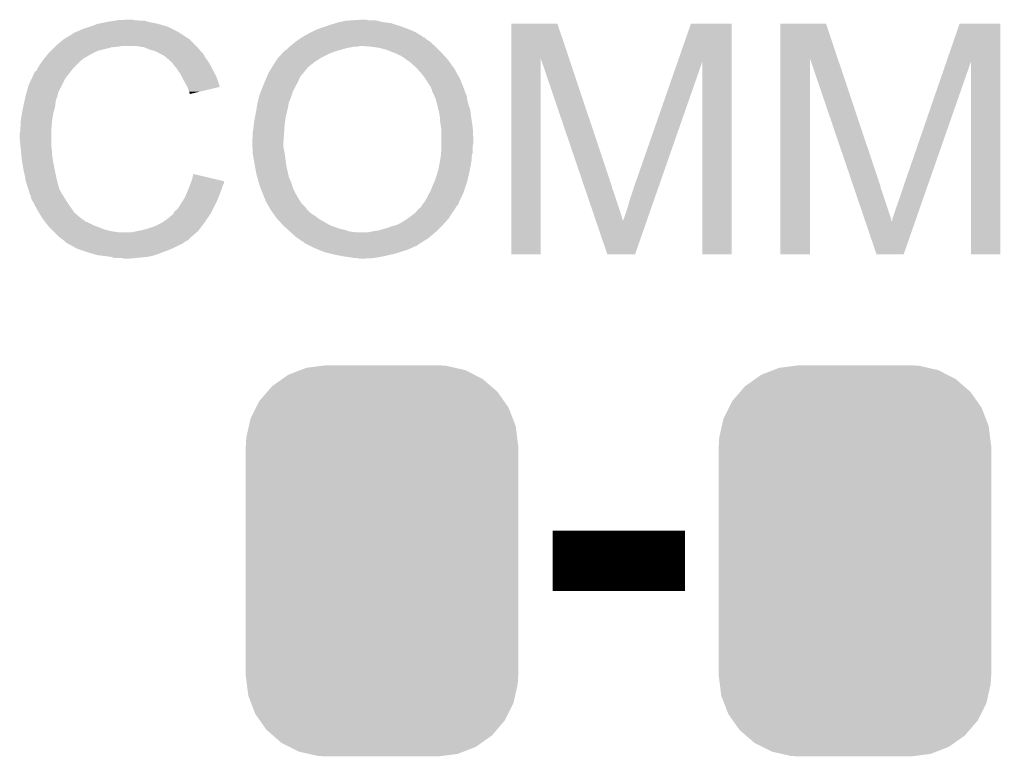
# Model space of a CAD drawing. Extents: x -1.3 to 24.2, y -3.9 to 39.2.
# Drawn here: x 4.59 to 8.735, y 11.873 to 14.989 of the extents above; entities that cross this region are included whole.
import ezdxf

# ---------------------------------------------------------------- set-up
doc = ezdxf.new("R2010")
doc.units = 0
doc.layers.get('0').update_dxf_attribs({"linetype": 'CONTINUOUS'})
doc.layers.add('6DOF_IMU_14_CLICK_V100_GTO', color=14, linetype='CONTINUOUS')
doc.layers.add('6DOF_IMU_14_CLICK_V100_GTS', color=12, linetype='CONTINUOUS')

# ---------------------------------------------------------------- blocks, each defined once
blk = doc.blocks.new('CUSTOM_57')
for points in [[(-0.396894, 0.786286), (-0.344522, 0.80667), (0.391508, 0.786286), (0.351232, 0.80667)], [(-0.344522, 0.80667), (-0.319682, 0.816338), (0.351232, 0.80667), (0.308712, 0.816338)], [(-0.319682, 0.816338), (-0.251122, 0.82504), (0.308712, 0.816338), (0.27044, 0.82504)], [(-0.251122, 0.82504), (-0.23749, 0.82677), (0.27044, 0.82504), (0.23749, 0.82677)], [(-0.464512, 0.738408), (-0.420946, 0.769256), (0.460796, 0.738408), (0.425156, 0.769256)], [(-0.420946, 0.769256), (-0.396894, 0.786286), (0.425156, 0.769256), (0.391508, 0.786286)], [(-0.5185, 0.67556), (-0.484594, 0.715032), (0.515528, 0.67556), (0.4878, 0.715032)], [(-0.484594, 0.715032), (-0.464512, 0.738408), (0.4878, 0.715032), (0.460796, 0.738408)], [(-0.532704, 0.647234), (-0.5185, 0.67556), (0.535424, 0.647234), (0.515528, 0.67556)], [(-0.555636, 0.601496), (-0.532704, 0.647234), (0.55303, 0.601496), (0.535424, 0.647234)], [(-0.562694, 0.569912), (-0.555636, 0.601496), (0.565186, 0.569912), (0.55303, 0.601496)], [(-0.573704, 0.520636), (-0.562694, 0.569912), (0.571254, 0.520636), (0.565186, 0.569912)], [(-0.57531, 0.48768), (-0.573704, 0.520636), (0.57531, 0.48768), (0.571254, 0.520636)], [(-0.57658, -0.48768), (-0.57658, 0.48768), (0.57658, -0.48768), (0.57658, 0.48768)], [(-0.571252, -0.520636), (-0.57531, -0.48768), (0.573704, -0.520636), (0.57531, -0.48768)], [(-0.565186, -0.569912), (-0.571252, -0.520636), (0.562692, -0.569912), (0.573704, -0.520636)], [(-0.553028, -0.601496), (-0.565186, -0.569912), (0.555636, -0.601496), (0.562692, -0.569912)], [(-0.535424, -0.647234), (-0.553028, -0.601496), (0.532702, -0.647234), (0.555636, -0.601496)], [(-0.515526, -0.67556), (-0.535424, -0.647234), (0.5185, -0.67556), (0.532702, -0.647234)], [(-0.4878, -0.715032), (-0.515526, -0.67556), (0.484592, -0.715032), (0.5185, -0.67556)], [(-0.460794, -0.738408), (-0.4878, -0.715032), (0.464512, -0.738408), (0.484592, -0.715032)], [(-0.425156, -0.769256), (-0.460794, -0.738408), (0.420944, -0.769256), (0.464512, -0.738408)], [(-0.391506, -0.786286), (-0.425156, -0.769256), (0.396894, -0.786286), (0.420944, -0.769256)], [(-0.351232, -0.80667), (-0.391506, -0.786286), (0.34452, -0.80667), (0.396894, -0.786286)], [(-0.30871, -0.816338), (-0.351232, -0.80667), (0.319682, -0.816338), (0.34452, -0.80667)], [(-0.27044, -0.82504), (-0.30871, -0.816338), (0.25112, -0.82504), (0.319682, -0.816338)], [(-0.23749, -0.82677), (-0.27044, -0.82504), (0.23749, -0.82677), (0.25112, -0.82504)]]:
    blk.add_solid(points)

msp = doc.modelspace()

# ---------------------------------------------------------------- linework, layer by layer
at = {"layer": '6DOF_IMU_14_CLICK_V100_GTO', "const_width": 0.254}
msp.add_lwpolyline([(6.84276, 12.7), (7.40156, 12.7)], dxfattribs=at)
at = {"layer": '6DOF_IMU_14_CLICK_V100_GTO'}
for points in [[(4.89966, 14.96314), (4.919982, 14.97076), (5.199888, 14.96314), (5.17398, 14.97076)], [(4.919982, 14.97076), (4.95808, 14.97838), (5.17398, 14.97076), (5.135878, 14.97838)], [(4.95808, 14.97838), (4.98856, 14.98346), (5.135878, 14.97838), (5.118104, 14.98346)], [(4.98856, 14.98346), (5.0038, 14.986), (5.102862, 14.98346), (5.087622, 14.986)], [(5.0038, 14.986), (5.049518, 14.98854), (5.074922, 14.986), (5.064762, 14.98854)], [(5.885186, 14.960602), (5.90042, 14.96568), (6.20014, 14.960602), (6.18389, 14.96568)], [(5.90042, 14.96568), (5.925184, 14.9733), (6.18389, 14.96568), (6.159502, 14.9733)], [(5.925184, 14.9733), (5.93344, 14.97584), (6.159502, 14.9733), (6.140452, 14.97584)], [(5.93344, 14.97584), (5.944446, 14.97838), (6.140452, 14.97584), (6.121402, 14.97838)], [(5.944446, 14.97838), (5.96646, 14.98346), (6.121402, 14.97838), (6.103622, 14.98346)], [(5.96646, 14.98346), (6.00202, 14.986), (6.103622, 14.98346), (6.088382, 14.986)], [(6.00202, 14.986), (6.040118, 14.98854), (6.062982, 14.986), (6.052822, 14.98854)], [(6.66752, 14.825834), (6.667522, 14.970742), (6.911566, 14.825834), (6.863084, 14.970742)], [(6.667522, 14.970742), (6.667524, 14.97076), (6.863084, 14.970742), (6.667524, 14.97076)], [(7.371188, 14.810604), (7.426968, 14.970736), (7.599676, 14.810604), (7.59968, 14.970736)], [(7.426968, 14.970736), (7.426978, 14.97076), (7.59968, 14.970736), (7.426978, 14.97076)], [(7.80544, 14.825834), (7.805442, 14.970742), (8.046946, 14.825834), (7.998464, 14.970742)], [(7.805442, 14.970742), (7.805444, 14.97076), (7.998464, 14.970742), (7.805444, 14.97076)], [(8.507168, 14.810604), (8.562348, 14.970736), (8.735056, 14.810604), (8.73506, 14.970736)], [(8.562348, 14.970736), (8.562358, 14.97076), (8.73506, 14.970736), (8.562358, 14.97076)], [(4.787898, 14.91234), (4.809064, 14.92504), (5.295902, 14.91234), (5.278118, 14.92504)], [(4.809064, 14.92504), (4.813302, 14.927582), (5.278118, 14.92504), (5.274052, 14.927582)], [(4.813302, 14.927582), (4.818384, 14.93266), (5.274052, 14.927582), (5.265926, 14.93266)], [(4.818384, 14.93266), (4.826, 14.9352), (5.265926, 14.93266), (5.261862, 14.9352)], [(4.826, 14.9352), (4.83108, 14.93774), (5.261862, 14.9352), (5.257798, 14.93774)], [(4.83108, 14.93774), (4.84378, 14.94282), (5.257798, 14.93774), (5.24764, 14.94282)], [(4.84378, 14.94282), (4.853942, 14.9479), (5.24764, 14.94282), (5.23748, 14.9479)], [(4.853942, 14.9479), (4.88442, 14.95806), (5.23748, 14.9479), (5.21716, 14.95806)], [(4.88442, 14.95806), (4.89966, 14.96314), (5.21716, 14.95806), (5.199888, 14.96314)], [(5.798314, 14.9225), (5.8166, 14.93266), (6.283962, 14.9225), (6.267702, 14.93266)], [(5.8166, 14.93266), (5.821676, 14.935198), (6.267702, 14.93266), (6.26364, 14.935198)], [(5.821676, 14.935198), (5.842002, 14.94536), (6.26364, 14.935198), (6.24078, 14.94536)], [(5.842002, 14.94536), (5.86994, 14.95552), (6.24078, 14.94536), (6.213692, 14.95552)], [(5.86994, 14.95552), (5.885186, 14.960602), (6.213692, 14.95552), (6.20014, 14.960602)], [(4.74218, 14.87678), (4.775202, 14.904722), (5.33654, 14.87678), (5.308596, 14.904722)], [(4.775202, 14.904722), (4.779428, 14.907258), (5.308596, 14.904722), (5.306058, 14.907258)], [(4.779428, 14.907258), (4.783662, 14.909798), (5.306058, 14.907258), (5.300984, 14.909798)], [(4.783662, 14.909798), (4.787888, 14.912334), (5.300984, 14.909798), (5.298446, 14.912334)], [(4.787888, 14.912334), (4.787898, 14.91234), (5.298446, 14.912334), (5.295902, 14.91234)], [(5.734048, 14.87678), (5.7404, 14.88186), (6.34492, 14.87678), (6.339206, 14.88186)], [(5.7404, 14.88186), (5.75564, 14.89456), (6.339206, 14.88186), (6.324918, 14.89456)], [(5.75564, 14.89456), (5.759192, 14.897098), (6.324918, 14.89456), (6.322062, 14.897098)], [(5.759192, 14.897098), (5.76986, 14.904718), (6.322062, 14.897098), (6.309362, 14.904718)], [(5.76986, 14.904718), (5.77342, 14.90726), (6.309362, 14.904718), (6.30682, 14.90726)], [(5.77342, 14.90726), (5.781542, 14.912336), (6.30682, 14.90726), (6.30174, 14.912336)], [(5.781542, 14.912336), (5.785612, 14.91488), (6.30174, 14.912336), (6.294124, 14.91488)], [(5.785612, 14.91488), (5.79374, 14.919958), (6.294124, 14.91488), (6.289044, 14.919958)], [(5.79374, 14.919958), (5.798304, 14.922494), (6.289044, 14.919958), (6.286506, 14.922494)], [(5.798304, 14.922494), (5.798314, 14.9225), (6.286506, 14.922494), (6.283962, 14.9225)], [(4.693458, 14.82344), (4.708004, 14.84122), (4.859018, 14.82344), (4.889502, 14.84122)], [(4.708004, 14.84122), (4.714238, 14.848838), (4.889502, 14.84122), (4.904736, 14.848838)], [(4.714238, 14.848838), (4.72186, 14.85646), (4.904736, 14.848838), (4.919978, 14.85646)], [(4.72186, 14.85646), (4.7371, 14.8717), (4.919978, 14.85646), (4.98094, 14.8717)], [(4.7371, 14.8717), (4.73964, 14.87424), (4.98094, 14.8717), (5.008878, 14.87424)], [(4.73964, 14.87424), (4.74218, 14.87678), (5.008878, 14.87424), (5.019038, 14.87678)], [(5.115558, 14.8717), (5.082538, 14.87678), (5.34162, 14.8717), (5.33654, 14.87678)], [(5.115564, 14.871698), (5.115558, 14.8717), (5.341622, 14.871698), (5.34162, 14.8717)], [(5.14096, 14.861538), (5.115564, 14.871698), (5.34975, 14.861538), (5.341622, 14.871698)], [(5.149424, 14.859), (5.14096, 14.861538), (5.35178, 14.859), (5.34975, 14.861538)], [(5.166358, 14.853922), (5.149424, 14.859), (5.356858, 14.853922), (5.35178, 14.859)], [(5.179702, 14.846298), (5.166358, 14.853922), (5.364482, 14.846298), (5.356858, 14.853922)], [(5.184142, 14.84376), (5.179702, 14.846298), (5.365934, 14.84376), (5.364482, 14.846298)], [(5.199378, 14.83614), (5.184142, 14.84376), (5.370286, 14.83614), (5.365934, 14.84376)], [(5.681724, 14.825978), (5.700014, 14.8463), (5.86232, 14.825978), (5.90296, 14.8463)], [(5.700014, 14.8463), (5.7023, 14.84884), (5.90296, 14.8463), (5.909734, 14.84884)], [(5.7023, 14.84884), (5.707378, 14.853918), (5.909734, 14.84884), (5.923278, 14.853918)], [(5.707378, 14.853918), (5.70992, 14.85646), (5.923278, 14.853918), (5.932174, 14.85646)], [(5.70992, 14.85646), (5.717542, 14.861542), (5.932174, 14.85646), (5.949958, 14.861542)], [(5.717542, 14.861542), (5.72516, 14.86916), (5.949958, 14.861542), (5.97662, 14.86916)], [(5.72516, 14.86916), (5.7277, 14.8717), (5.97662, 14.86916), (5.99186, 14.8717)], [(5.7277, 14.8717), (5.727702, 14.871702), (5.99186, 14.8717), (5.99187, 14.871702)], [(5.727702, 14.871702), (5.730874, 14.87424), (5.99187, 14.871702), (6.004562, 14.87424)], [(5.730874, 14.87424), (5.734048, 14.87678), (6.017262, 14.87424), (6.027422, 14.87678)], [(6.07568, 14.87424), (6.04012, 14.87678), (6.34746, 14.87424), (6.34492, 14.87678)], [(6.1087, 14.86916), (6.07568, 14.87424), (6.35254, 14.86916), (6.34746, 14.87424)], [(6.139182, 14.861538), (6.1087, 14.86916), (6.360162, 14.861538), (6.35254, 14.86916)], [(6.16458, 14.85138), (6.139182, 14.861538), (6.37032, 14.85138), (6.360162, 14.861538)], [(6.184904, 14.843758), (6.16458, 14.85138), (6.377308, 14.843758), (6.37032, 14.85138)], [(6.19252, 14.83868), (6.184904, 14.843758), (6.381962, 14.83868), (6.377308, 14.843758)], [(4.673598, 14.7955), (4.686042, 14.813278), (4.828542, 14.7955), (4.84632, 14.813278)], [(4.686042, 14.813278), (4.691378, 14.820898), (4.84632, 14.813278), (4.856472, 14.820898)], [(4.691378, 14.820898), (4.69138, 14.8209), (4.856472, 14.820898), (4.856472, 14.8209)], [(4.69138, 14.8209), (4.693438, 14.823416), (4.856472, 14.8209), (4.85648, 14.823416)], [(4.693438, 14.823416), (4.693458, 14.82344), (4.85648, 14.823416), (4.859018, 14.82344)], [(5.207, 14.83106), (5.199378, 14.83614), (5.373188, 14.83106), (5.370286, 14.83614)], [(5.20954, 14.82852), (5.207, 14.83106), (5.37464, 14.82852), (5.373188, 14.83106)], [(5.209544, 14.828518), (5.20954, 14.82852), (5.37464, 14.828518), (5.37464, 14.82852)], [(5.229544, 14.81074), (5.209544, 14.828518), (5.387342, 14.81074), (5.37464, 14.828518)], [(5.2324, 14.8082), (5.229544, 14.81074), (5.388794, 14.8082), (5.387342, 14.81074)], [(5.244592, 14.79296), (5.2324, 14.8082), (5.3975, 14.79296), (5.388794, 14.8082)], [(5.663276, 14.79804), (5.672974, 14.81328), (5.821678, 14.79804), (5.842, 14.81328)], [(5.672974, 14.81328), (5.679442, 14.823442), (5.842, 14.81328), (5.85826, 14.823442)], [(5.679442, 14.823442), (5.681724, 14.825978), (5.85826, 14.823442), (5.86232, 14.825978)], [(6.200146, 14.836138), (6.19252, 14.83868), (6.384292, 14.836138), (6.381962, 14.83868)], [(6.207764, 14.83106), (6.200146, 14.836138), (6.388948, 14.83106), (6.384292, 14.836138)], [(6.212838, 14.831038), (6.207764, 14.83106), (6.388968, 14.831038), (6.388948, 14.83106)], [(6.212862, 14.825982), (6.212838, 14.831038), (6.393602, 14.825982), (6.388968, 14.831038)], [(6.215388, 14.825976), (6.212862, 14.825982), (6.393608, 14.825976), (6.393602, 14.825982)], [(6.22264, 14.8209), (6.215388, 14.825976), (6.39826, 14.8209), (6.393608, 14.825976)], [(6.240782, 14.808198), (6.22264, 14.8209), (6.407576, 14.808198), (6.39826, 14.8209)], [(6.26618, 14.78534), (6.240782, 14.808198), (6.42434, 14.78534), (6.407576, 14.808198)], [(6.6675, 13.995424), (6.66752, 14.825834), (6.791936, 13.995424), (6.79196, 14.825834)], [(6.97732, 14.279876), (6.79196, 14.825834), (7.09422, 14.279876), (6.911566, 14.825834)], [(7.19074, 14.29258), (7.371188, 14.810604), (7.294418, 14.29258), (7.475174, 14.810604)], [(7.47522, 13.995424), (7.475174, 14.810604), (7.599656, 13.995424), (7.599676, 14.810604)], [(7.80542, 13.995424), (7.80544, 14.825834), (7.929856, 13.995424), (7.92988, 14.825834)], [(8.11524, 14.279876), (7.92988, 14.825834), (8.2296, 14.279876), (8.046946, 14.825834)], [(8.32866, 14.29258), (8.507168, 14.810604), (8.429798, 14.29258), (8.610554, 14.810604)], [(8.6106, 13.995424), (8.610554, 14.810604), (8.735036, 13.995424), (8.735056, 14.810604)], [(4.648202, 14.754858), (4.65074, 14.757404), (4.794672, 14.754858), (4.796652, 14.757404)], [(4.65074, 14.757404), (4.650742, 14.759942), (4.796652, 14.757404), (4.798626, 14.759942)], [(4.650742, 14.759942), (4.653284, 14.76756), (4.798626, 14.759942), (4.804552, 14.76756)], [(4.653284, 14.76756), (4.660902, 14.772646), (4.804552, 14.76756), (4.808508, 14.772646)], [(4.660902, 14.772646), (4.66598, 14.782798), (4.808508, 14.772646), (4.816404, 14.782798)], [(4.66598, 14.782798), (4.667502, 14.785338), (4.816404, 14.782798), (4.81838, 14.785338)], [(4.667502, 14.785338), (4.673598, 14.7955), (4.81838, 14.785338), (4.828542, 14.7955)], [(5.25272, 14.7828), (5.244592, 14.79296), (5.40258, 14.7828), (5.3975, 14.79296)], [(5.259832, 14.77264), (5.25272, 14.7828), (5.40766, 14.77264), (5.40258, 14.7828)], [(5.270498, 14.757398), (5.259832, 14.77264), (5.416128, 14.757398), (5.40766, 14.77264)], [(5.274308, 14.74978), (5.270498, 14.757398), (5.42036, 14.74978), (5.416128, 14.757398)], [(5.638164, 14.754862), (5.64134, 14.76248), (5.781042, 14.754862), (5.788658, 14.76248)], [(5.64134, 14.762482), (5.647592, 14.77264), (5.78866, 14.762482), (5.796282, 14.77264)], [(5.64134, 14.76248), (5.64134, 14.762482), (5.788658, 14.76248), (5.78866, 14.762482)], [(5.647592, 14.77264), (5.652284, 14.780266), (5.796282, 14.77264), (5.8039, 14.780266)], [(5.652284, 14.780266), (5.653848, 14.782808), (5.8039, 14.780266), (5.803906, 14.782808)], [(5.653848, 14.782808), (5.66166, 14.7955), (5.803906, 14.782808), (5.818714, 14.7955)], [(5.66166, 14.7955), (5.663276, 14.79804), (5.818714, 14.7955), (5.821678, 14.79804)], [(6.268438, 14.7828), (6.26618, 14.78534), (6.426202, 14.7828), (6.42434, 14.78534)], [(6.286498, 14.762482), (6.268438, 14.7828), (6.43763, 14.762482), (6.426202, 14.7828)], [(6.302304, 14.74216), (6.286498, 14.762482), (6.44906, 14.74216), (6.43763, 14.762482)], [(4.62788, 14.711682), (4.641028, 14.739618), (4.768852, 14.711682), (4.78282, 14.739618)], [(4.641028, 14.739618), (4.648202, 14.754858), (4.78282, 14.739618), (4.794672, 14.754858)], [(5.2832, 14.732), (5.274308, 14.74978), (5.42703, 14.732), (5.42036, 14.74978)], [(5.28461, 14.729462), (5.2832, 14.732), (5.42798, 14.729462), (5.42703, 14.732)], [(5.2959, 14.70914), (5.28461, 14.729462), (5.434054, 14.70914), (5.42798, 14.729462)], [(5.618054, 14.706598), (5.625464, 14.72438), (5.75564, 14.706598), (5.7658, 14.72438)], [(5.625464, 14.72438), (5.632872, 14.74216), (5.7658, 14.72438), (5.77342, 14.74216)], [(5.632872, 14.74216), (5.638164, 14.754862), (5.77342, 14.74216), (5.781042, 14.754862)], [(6.30428, 14.739618), (6.302304, 14.74216), (6.450332, 14.739618), (6.44906, 14.74216)], [(6.309044, 14.731998), (6.30428, 14.739618), (6.454142, 14.731998), (6.450332, 14.739618)], [(6.315394, 14.721838), (6.309044, 14.731998), (6.45668, 14.721838), (6.454142, 14.731998)], [(6.31698, 14.7193), (6.315394, 14.721838), (6.45795, 14.7193), (6.45668, 14.721838)], [(6.32206, 14.71168), (6.31698, 14.7193), (6.46176, 14.71168), (6.45795, 14.7193)], [(4.617294, 14.673576), (4.618706, 14.678656), (4.752338, 14.673576), (4.75234, 14.678656)], [(4.618706, 14.678656), (4.62788, 14.711682), (4.75234, 14.678656), (4.768852, 14.711682)], [(5.298444, 14.704054), (5.2959, 14.70914), (5.435574, 14.704054), (5.434054, 14.70914)], [(5.30098, 14.69898), (5.298444, 14.704054), (5.41441, 14.69898), (5.435574, 14.704054)], [(5.30606, 14.683742), (5.30098, 14.69898), (5.350856, 14.683742), (5.41441, 14.69898)], [(5.308598, 14.678664), (5.30606, 14.683742), (5.329678, 14.678664), (5.350856, 14.683742)], [(5.3086, 14.67361), (5.308598, 14.678664), (5.3086, 14.67361), (5.329678, 14.678664)], [(5.603242, 14.668502), (5.610078, 14.68628), (5.739554, 14.668502), (5.74548, 14.68628)], [(5.610078, 14.68628), (5.61594, 14.70152), (5.74548, 14.68628), (5.7531, 14.70152)], [(5.61594, 14.70152), (5.618054, 14.706598), (5.7531, 14.70152), (5.75564, 14.706598)], [(6.32714, 14.70406), (6.32206, 14.71168), (6.46481, 14.70406), (6.46176, 14.71168)], [(6.328836, 14.698982), (6.32714, 14.70406), (6.46684, 14.698982), (6.46481, 14.70406)], [(6.329684, 14.696438), (6.328836, 14.698982), (6.467688, 14.696438), (6.46684, 14.698982)], [(6.33222, 14.693894), (6.329684, 14.696438), (6.468536, 14.693894), (6.467688, 14.696438)], [(6.332222, 14.688816), (6.33222, 14.693894), (6.47023, 14.688816), (6.468536, 14.693894)], [(6.334566, 14.683742), (6.332222, 14.688816), (6.47192, 14.683742), (6.47023, 14.688816)], [(6.342776, 14.665956), (6.334566, 14.683742), (6.47954, 14.665956), (6.47192, 14.683742)], [(4.60502, 14.62024), (4.610098, 14.643098), (4.73964, 14.62024), (4.74218, 14.643098)], [(4.610098, 14.643098), (4.612356, 14.653258), (4.74218, 14.643098), (4.744718, 14.653258)], [(4.612356, 14.653258), (4.614614, 14.663416), (4.744718, 14.653258), (4.749798, 14.663416)], [(4.614614, 14.663416), (4.61518, 14.66596), (4.749798, 14.663416), (4.749798, 14.66596)], [(4.61518, 14.66596), (4.615884, 14.668496), (4.749798, 14.66596), (4.7498, 14.668496)], [(4.615884, 14.668496), (4.617294, 14.673576), (4.7498, 14.668496), (4.752338, 14.673576)], [(5.590962, 14.61008), (5.59562, 14.63802), (5.72262, 14.61008), (5.7277, 14.63802)], [(5.59562, 14.638022), (5.60197, 14.663418), (5.727702, 14.638022), (5.73786, 14.663418)], [(5.59562, 14.63802), (5.59562, 14.638022), (5.7277, 14.63802), (5.727702, 14.638022)], [(5.60197, 14.663418), (5.603242, 14.668502), (5.73786, 14.663418), (5.739554, 14.668502)], [(6.347462, 14.6558), (6.342776, 14.665956), (6.480992, 14.6558), (6.47954, 14.665956)], [(6.349494, 14.64818), (6.347462, 14.6558), (6.48208, 14.64818), (6.480992, 14.6558)], [(6.354912, 14.627862), (6.349494, 14.64818), (6.48716, 14.627862), (6.48208, 14.64818)], [(4.5974, 14.5796), (4.59978, 14.5923), (4.729902, 14.5796), (4.73202, 14.5923)], [(4.59978, 14.5923), (4.605018, 14.620238), (4.73202, 14.5923), (4.73964, 14.620238)], [(4.605018, 14.620238), (4.60502, 14.62024), (4.73964, 14.620238), (4.73964, 14.62024)], [(5.58546, 14.5796), (5.59054, 14.60754), (5.715, 14.5796), (5.721984, 14.60754)], [(5.59054, 14.60754), (5.590962, 14.61008), (5.721984, 14.60754), (5.72262, 14.61008)], [(6.35762, 14.6177), (6.354912, 14.627862), (6.490548, 14.6177), (6.48716, 14.627862)], [(6.360552, 14.604998), (6.35762, 14.6177), (6.49478, 14.604998), (6.490548, 14.6177)], [(6.36524, 14.584678), (6.360552, 14.604998), (6.497038, 14.584678), (6.49478, 14.604998)], [(4.59486, 14.561822), (4.5974, 14.5796), (4.72694, 14.561822), (4.729902, 14.5796)], [(4.59486, 14.56182), (4.59486, 14.561822), (4.726938, 14.56182), (4.72694, 14.561822)], [(4.59486, 14.544042), (4.59486, 14.56182), (4.72567, 14.544042), (4.726938, 14.56182)], [(5.579364, 14.54404), (5.58038, 14.5542), (5.70992, 14.54404), (5.71137, 14.5542)], [(5.58038, 14.5542), (5.58546, 14.5796), (5.71137, 14.5542), (5.715, 14.5796)], [(6.365436, 14.58214), (6.36524, 14.584678), (6.49732, 14.58214), (6.497038, 14.584678)], [(6.36778, 14.55166), (6.365436, 14.58214), (6.502134, 14.55166), (6.49732, 14.58214)], [(6.37032, 14.53642), (6.36778, 14.55166), (6.50454, 14.53642), (6.502134, 14.55166)], [(4.58978, 14.505942), (4.59232, 14.516102), (4.7244, 14.505942), (4.7244, 14.516102)], [(4.59232, 14.528802), (4.59486, 14.544042), (4.72458, 14.528802), (4.72567, 14.544042)], [(4.59232, 14.526262), (4.59232, 14.528802), (4.7244, 14.526262), (4.72458, 14.528802)], [(4.59232, 14.516102), (4.59232, 14.526262), (4.7244, 14.516102), (4.7244, 14.526262)], [(5.5753, 14.51102), (5.57784, 14.5288), (5.707718, 14.51102), (5.708904, 14.5288)], [(5.5753, 14.493242), (5.5753, 14.51102), (5.706532, 14.493242), (5.707718, 14.51102)], [(5.57784, 14.5288), (5.579364, 14.54404), (5.708904, 14.5288), (5.70992, 14.54404)], [(6.37083, 14.533878), (6.37032, 14.53642), (6.50494, 14.533878), (6.50454, 14.53642)], [(6.37286, 14.523718), (6.37083, 14.533878), (6.505424, 14.523718), (6.50494, 14.533878)], [(6.37286, 14.48054), (6.37286, 14.523718), (6.50748, 14.48054), (6.505424, 14.523718)], [(4.58978, 14.490698), (4.58978, 14.505942), (4.7244, 14.490698), (4.7244, 14.505942)], [(4.594098, 14.447518), (4.58978, 14.490698), (4.7244, 14.447518), (4.7244, 14.490698)], [(5.57276, 14.480542), (5.5753, 14.493242), (5.705686, 14.480542), (5.706532, 14.493242)], [(5.57276, 14.46784), (5.57276, 14.480542), (5.70484, 14.46784), (5.705686, 14.480542)], [(5.57276, 14.467838), (5.57276, 14.46784), (5.70484, 14.467838), (5.70484, 14.46784)], [(5.573748, 14.450062), (5.57276, 14.467838), (5.70484, 14.450062), (5.70484, 14.467838)], [(6.37286, 14.465298), (6.37286, 14.48054), (6.50748, 14.465298), (6.50748, 14.48054)], [(4.595622, 14.432278), (4.594098, 14.447518), (4.72694, 14.432278), (4.7244, 14.447518)], [(4.597146, 14.417038), (4.595622, 14.432278), (4.72694, 14.417038), (4.72694, 14.432278)], [(5.57516, 14.424658), (5.573748, 14.450062), (5.70992, 14.424658), (5.70484, 14.450062)], [(6.37032, 14.4145), (6.371296, 14.427196), (6.501312, 14.4145), (6.50494, 14.427196)], [(6.371296, 14.427196), (6.37286, 14.44752), (6.50494, 14.427196), (6.50494, 14.44752)], [(6.37286, 14.455138), (6.37286, 14.465298), (6.50494, 14.455138), (6.50748, 14.465298)], [(6.37286, 14.44752), (6.37286, 14.455138), (6.50494, 14.44752), (6.50494, 14.455138)], [(4.59994, 14.389098), (4.597146, 14.417038), (4.73124, 14.389098), (4.72694, 14.417038)], [(4.600838, 14.38402), (4.59994, 14.389098), (4.73202, 14.38402), (4.73124, 14.389098)], [(5.5753, 14.42212), (5.57516, 14.424658), (5.710284, 14.42212), (5.70992, 14.424658)], [(5.57784, 14.40688), (5.5753, 14.42212), (5.71246, 14.40688), (5.710284, 14.42212)], [(5.581228, 14.38656), (5.57784, 14.40688), (5.715, 14.38656), (5.71246, 14.40688)], [(5.58292, 14.3764), (5.581228, 14.38656), (5.716452, 14.3764), (5.715, 14.38656)], [(6.36524, 14.38402), (6.366508, 14.391638), (6.49843, 14.38402), (6.49986, 14.391638)], [(6.366508, 14.391638), (6.369472, 14.409418), (6.49986, 14.391638), (6.49986, 14.409418)], [(6.369472, 14.409418), (6.37032, 14.4145), (6.49986, 14.409418), (6.501312, 14.4145)], [(4.60756, 14.34592), (4.600838, 14.38402), (4.73964, 14.34592), (4.73202, 14.38402)], [(4.61264, 14.3256), (4.60756, 14.34592), (4.743996, 14.3256), (4.73964, 14.34592)], [(5.58435, 14.36878), (5.58292, 14.3764), (5.71754, 14.36878), (5.716452, 14.3764)], [(5.59054, 14.335758), (5.58435, 14.36878), (5.72488, 14.335758), (5.71754, 14.36878)], [(6.35254, 14.33068), (6.358636, 14.351), (6.487722, 14.33068), (6.49224, 14.351)], [(6.358636, 14.351), (6.36016, 14.356078), (6.49224, 14.351), (6.493192, 14.356078)], [(6.36016, 14.356078), (6.36524, 14.38402), (6.493192, 14.356078), (6.49843, 14.38402)], [(4.614818, 14.31036), (4.61264, 14.3256), (4.74726, 14.31036), (4.743996, 14.3256)], [(4.61518, 14.307822), (4.614818, 14.31036), (4.747938, 14.307822), (4.74726, 14.31036)], [(4.62026, 14.29004), (4.61518, 14.307822), (4.752682, 14.29004), (4.747938, 14.307822)], [(5.313042, 14.297656), (5.315894, 14.30526), (5.453378, 14.297656), (5.45338, 14.30526)], [(5.315894, 14.30526), (5.31876, 14.312902), (5.45338, 14.30526), (5.420926, 14.312902)], [(5.31876, 14.312902), (5.323864, 14.335756), (5.420926, 14.312902), (5.323864, 14.335756)], [(5.594168, 14.323062), (5.59054, 14.335758), (5.7277, 14.323062), (5.72488, 14.335758)], [(5.59562, 14.31798), (5.594168, 14.323062), (5.72996, 14.31798), (5.7277, 14.323062)], [(5.600068, 14.300202), (5.59562, 14.31798), (5.73786, 14.300202), (5.72996, 14.31798)], [(6.33476, 14.28496), (6.34379, 14.30528), (6.475304, 14.28496), (6.482078, 14.30528)], [(6.34379, 14.30528), (6.34492, 14.307822), (6.482078, 14.30528), (6.482642, 14.307822)], [(6.34492, 14.307822), (6.35254, 14.33068), (6.482642, 14.307822), (6.487722, 14.33068)], [(4.626188, 14.27226), (4.62026, 14.29004), (4.757424, 14.27226), (4.752682, 14.29004)], [(4.627036, 14.269716), (4.626188, 14.27226), (4.759962, 14.269716), (4.757424, 14.27226)], [(4.628728, 14.264638), (4.627036, 14.269716), (4.7625, 14.264638), (4.759962, 14.269716)], [(4.63042, 14.259558), (4.628728, 14.264638), (4.764196, 14.259558), (4.7625, 14.264638)], [(5.293722, 14.249402), (5.300254, 14.264642), (5.4356, 14.249402), (5.44068, 14.264642)], [(5.300254, 14.264642), (5.30352, 14.27226), (5.44068, 14.264642), (5.443726, 14.27226)], [(5.30352, 14.27226), (5.305424, 14.277338), (5.443726, 14.27226), (5.445758, 14.277338)], [(5.305424, 14.277338), (5.309232, 14.287498), (5.445758, 14.277338), (5.448298, 14.287498)], [(5.309232, 14.287498), (5.313042, 14.297656), (5.448298, 14.287498), (5.453378, 14.297656)], [(5.600702, 14.29766), (5.600068, 14.300202), (5.738624, 14.29766), (5.73786, 14.300202)], [(5.60578, 14.282418), (5.600702, 14.29766), (5.743194, 14.282418), (5.738624, 14.29766)], [(5.608828, 14.274802), (5.60578, 14.282418), (5.745478, 14.274802), (5.743194, 14.282418)], [(5.616956, 14.25448), (5.608828, 14.274802), (5.75564, 14.25448), (5.745478, 14.274802)], [(6.324238, 14.259562), (6.32714, 14.264638), (6.46684, 14.259562), (6.46853, 14.264638)], [(6.32714, 14.264638), (6.33476, 14.28496), (6.46853, 14.264638), (6.475304, 14.28496)], [(6.979044, 14.274796), (6.97732, 14.279876), (7.094222, 14.274796), (7.09422, 14.279876)], [(6.980768, 14.269718), (6.979044, 14.274796), (7.09676, 14.269718), (7.094222, 14.274796)], [(7.019574, 14.15542), (6.980768, 14.269718), (7.134858, 14.15542), (7.09676, 14.269718)], [(7.16788, 14.224), (7.19074, 14.29258), (7.270488, 14.224), (7.294418, 14.29258)], [(8.116964, 14.274796), (8.11524, 14.279876), (8.229602, 14.274796), (8.2296, 14.279876)], [(8.118688, 14.269718), (8.116964, 14.274796), (8.23214, 14.269718), (8.229602, 14.274796)], [(8.157494, 14.15542), (8.118688, 14.269718), (8.270238, 14.15542), (8.23214, 14.269718)], [(8.3058, 14.224), (8.32866, 14.29258), (8.405868, 14.224), (8.429798, 14.29258)], [(4.631056, 14.257016), (4.63042, 14.259558), (4.765042, 14.257016), (4.764196, 14.259558)], [(4.632958, 14.2494), (4.631056, 14.257016), (4.77012, 14.2494), (4.765042, 14.257016)], [(4.638036, 14.241786), (4.632958, 14.2494), (4.775196, 14.241786), (4.77012, 14.2494)], [(4.638038, 14.24178), (4.638036, 14.241786), (4.7752, 14.24178), (4.775196, 14.241786)], [(4.63804, 14.234164), (4.638038, 14.24178), (4.77996, 14.234164), (4.7752, 14.24178)], [(4.64058, 14.22908), (4.63804, 14.234164), (4.783138, 14.22908), (4.77996, 14.234164)], [(4.644616, 14.22146), (4.64058, 14.22908), (4.7879, 14.22146), (4.783138, 14.22908)], [(4.656718, 14.1986), (4.644616, 14.22146), (4.80314, 14.1986), (4.7879, 14.22146)], [(5.273884, 14.21384), (5.28066, 14.223998), (5.42036, 14.21384), (5.424712, 14.223998)], [(5.28066, 14.223998), (5.28828, 14.236702), (5.424712, 14.223998), (5.430156, 14.236702)], [(5.28828, 14.236702), (5.293722, 14.249402), (5.430156, 14.236702), (5.4356, 14.249402)], [(5.62102, 14.24432), (5.616956, 14.25448), (5.761286, 14.24432), (5.75564, 14.25448)], [(5.62356, 14.236702), (5.62102, 14.24432), (5.765518, 14.236702), (5.761286, 14.24432)], [(5.626102, 14.231618), (5.62356, 14.236702), (5.768342, 14.231618), (5.765518, 14.236702)], [(5.628638, 14.226544), (5.626102, 14.231618), (5.771726, 14.226544), (5.768342, 14.231618)], [(5.62864, 14.224006), (5.628638, 14.226544), (5.773418, 14.224006), (5.771726, 14.226544)], [(5.637214, 14.20876), (5.62864, 14.224006), (5.78358, 14.20876), (5.773418, 14.224006)], [(6.299832, 14.216376), (6.30174, 14.21892), (6.44652, 14.216376), (6.44779, 14.21892)], [(6.30174, 14.21892), (6.30936, 14.231622), (6.44779, 14.21892), (6.45414, 14.231622)], [(6.30936, 14.231622), (6.311898, 14.2367), (6.45414, 14.231622), (6.45668, 14.2367)], [(6.311898, 14.2367), (6.31698, 14.24686), (6.45668, 14.2367), (6.461194, 14.24686)], [(6.31698, 14.24686), (6.324238, 14.259562), (6.461194, 14.24686), (6.46684, 14.259562)], [(7.160258, 14.19606), (7.16788, 14.224), (7.260738, 14.19606), (7.270488, 14.224)], [(8.29564, 14.19606), (8.3058, 14.224), (8.396118, 14.19606), (8.405868, 14.224)], [(4.66344, 14.1859), (4.656718, 14.1986), (4.812032, 14.1859), (4.80314, 14.1986)], [(4.67106, 14.1732), (4.66344, 14.1859), (4.820922, 14.1732), (4.812032, 14.1859)], [(5.24256, 14.173198), (5.245104, 14.178278), (5.400038, 14.173198), (5.402578, 14.178278)], [(5.245104, 14.178278), (5.255262, 14.185902), (5.402578, 14.178278), (5.40639, 14.185902)], [(5.255262, 14.185902), (5.262882, 14.196062), (5.40639, 14.185902), (5.41147, 14.196062)], [(5.262882, 14.196062), (5.270498, 14.20876), (5.41147, 14.196062), (5.417818, 14.20876)], [(5.270498, 14.20876), (5.273884, 14.21384), (5.417818, 14.20876), (5.42036, 14.21384)], [(5.64721, 14.190988), (5.637214, 14.20876), (5.801354, 14.190988), (5.78358, 14.20876)], [(5.648638, 14.188446), (5.64721, 14.190988), (5.80136, 14.188446), (5.801354, 14.190988)], [(5.651498, 14.18336), (5.648638, 14.188446), (5.806446, 14.18336), (5.80136, 14.188446)], [(5.658756, 14.173202), (5.651498, 14.18336), (5.8166, 14.173202), (5.806446, 14.18336)], [(6.265544, 14.17574), (6.274434, 14.185902), (6.42112, 14.17574), (6.428738, 14.185902)], [(6.274434, 14.185902), (6.278872, 14.190974), (6.428738, 14.185902), (6.431274, 14.190974)], [(6.278872, 14.190974), (6.281414, 14.19098), (6.431274, 14.190974), (6.431278, 14.19098)], [(6.281414, 14.19098), (6.283958, 14.193518), (6.431278, 14.19098), (6.432548, 14.193518)], [(6.283958, 14.193518), (6.28565, 14.196056), (6.432548, 14.193518), (6.433818, 14.196056)], [(6.28565, 14.196056), (6.290734, 14.203682), (6.433818, 14.196056), (6.441438, 14.203682)], [(6.290734, 14.203682), (6.29412, 14.20876), (6.441438, 14.203682), (6.443978, 14.20876)], [(6.29412, 14.20876), (6.297926, 14.213836), (6.443978, 14.20876), (6.446518, 14.213836)], [(6.297926, 14.213836), (6.299832, 14.216376), (6.446518, 14.213836), (6.44652, 14.216376)], [(7.14756, 14.157958), (7.160258, 14.19606), (7.247442, 14.157958), (7.260738, 14.19606)], [(8.28294, 14.157958), (8.29564, 14.19606), (8.382822, 14.157958), (8.396118, 14.19606)], [(4.683252, 14.152882), (4.67106, 14.1732), (4.843778, 14.152882), (4.820922, 14.1732)], [(4.686298, 14.147802), (4.683252, 14.152882), (4.850764, 14.147802), (4.843778, 14.152882)], [(4.698024, 14.13256), (4.686298, 14.147802), (4.871722, 14.13256), (4.850764, 14.147802)], [(5.199378, 14.1351), (5.207, 14.14018), (5.37464, 14.1351), (5.378026, 14.14018)], [(5.207, 14.14018), (5.2197, 14.15034), (5.378026, 14.14018), (5.384798, 14.15034)], [(5.2197, 14.15034), (5.222244, 14.15288), (5.384798, 14.15034), (5.386492, 14.15288)], [(5.222244, 14.15288), (5.224786, 14.152896), (5.386492, 14.15288), (5.386502, 14.152896)], [(5.224786, 14.152896), (5.227326, 14.15796), (5.386502, 14.152896), (5.389878, 14.15796)], [(5.227326, 14.15796), (5.232398, 14.160502), (5.389878, 14.15796), (5.391574, 14.160502)], [(5.232398, 14.160502), (5.240022, 14.168124), (5.391574, 14.160502), (5.396654, 14.168124)], [(5.240022, 14.168124), (5.24256, 14.173198), (5.396654, 14.168124), (5.400038, 14.173198)], [(5.6642, 14.16558), (5.658756, 14.173202), (5.82676, 14.16558), (5.8166, 14.173202)], [(5.669642, 14.157962), (5.6642, 14.16558), (5.839458, 14.157962), (5.82676, 14.16558)], [(5.6769, 14.1478), (5.669642, 14.157962), (5.85216, 14.1478), (5.839458, 14.157962)], [(5.683886, 14.14018), (5.6769, 14.1478), (5.86486, 14.14018), (5.85216, 14.1478)], [(5.702512, 14.11986), (5.683886, 14.14018), (5.900418, 14.11986), (5.86486, 14.14018)], [(6.20268, 14.130022), (6.223, 14.14272), (6.387178, 14.130022), (6.39872, 14.14272)], [(6.223, 14.14272), (6.230108, 14.147798), (6.39872, 14.14272), (6.403338, 14.147798)], [(6.230108, 14.147798), (6.24078, 14.15542), (6.403338, 14.147798), (6.408188, 14.15542)], [(6.24078, 14.15542), (6.261098, 14.170658), (6.408188, 14.15542), (6.417884, 14.170658)], [(6.261098, 14.170658), (6.265544, 14.17574), (6.417884, 14.170658), (6.42112, 14.17574)], [(7.026408, 14.135294), (7.019574, 14.15542), (7.13994, 14.135294), (7.134858, 14.15542)], [(7.13994, 14.135294), (7.139942, 14.137642), (7.239534, 14.135294), (7.240354, 14.137642)], [(7.139942, 14.137642), (7.14248, 14.14526), (7.240354, 14.137642), (7.243012, 14.14526)], [(7.14248, 14.14526), (7.14756, 14.157958), (7.243012, 14.14526), (7.247442, 14.157958)], [(8.164384, 14.13513), (8.157494, 14.15542), (8.275352, 14.13513), (8.270238, 14.15542)], [(8.275352, 14.13513), (8.27786, 14.137644), (8.374858, 14.13513), (8.375734, 14.137644)], [(8.27786, 14.137644), (8.277862, 14.145264), (8.375734, 14.137644), (8.378394, 14.145264)], [(8.277862, 14.145264), (8.28294, 14.157958), (8.378394, 14.145264), (8.382822, 14.157958)], [(4.69803, 14.132554), (4.698024, 14.13256), (4.876806, 14.132554), (4.871722, 14.13256)], [(4.69998, 14.130018), (4.69803, 14.132554), (4.879344, 14.130018), (4.876806, 14.132554)], [(4.701932, 14.12748), (4.69998, 14.130018), (4.884422, 14.12748), (4.879344, 14.130018)], [(4.703888, 14.124938), (4.701932, 14.12748), (4.892044, 14.124938), (4.884422, 14.12748)], [(4.707794, 14.11986), (4.703888, 14.124938), (4.899658, 14.11986), (4.892044, 14.124938)], [(4.7117, 14.114782), (4.707794, 14.11986), (4.913202, 14.114782), (4.899658, 14.11986)], [(4.714242, 14.11224), (4.7117, 14.114782), (4.91998, 14.11224), (4.913202, 14.114782)], [(4.724404, 14.102078), (4.714242, 14.11224), (4.94538, 14.102078), (4.91998, 14.11224)], [(4.732022, 14.09446), (4.724404, 14.102078), (4.97332, 14.09446), (4.94538, 14.102078)], [(4.737102, 14.08938), (4.732022, 14.09446), (5.006342, 14.08938), (4.97332, 14.09446)], [(5.07492, 14.09192), (5.08761, 14.094458), (5.341198, 14.09192), (5.34416, 14.094458)], [(5.08761, 14.094458), (5.10032, 14.097), (5.34416, 14.094458), (5.346066, 14.097)], [(5.10032, 14.097), (5.130798, 14.10462), (5.346066, 14.097), (5.35178, 14.10462)], [(5.130798, 14.10462), (5.16128, 14.11478), (5.35178, 14.10462), (5.3594, 14.11478)], [(5.16128, 14.11478), (5.191762, 14.130022), (5.3594, 14.11478), (5.37083, 14.130022)], [(5.191762, 14.130022), (5.199378, 14.1351), (5.37083, 14.130022), (5.37464, 14.1351)], [(5.70484, 14.11732), (5.702512, 14.11986), (5.907194, 14.11732), (5.900418, 14.11986)], [(5.718808, 14.104622), (5.70484, 14.11732), (5.941058, 14.104622), (5.907194, 14.11732)], [(5.724398, 14.09954), (5.718808, 14.104622), (5.963918, 14.09954), (5.941058, 14.104622)], [(5.732778, 14.091922), (5.724398, 14.09954), (5.986778, 14.091922), (5.963918, 14.09954)], [(6.07568, 14.09192), (6.088382, 14.09446), (6.35, 14.09192), (6.35254, 14.09446)], [(6.088382, 14.09446), (6.106158, 14.097), (6.35254, 14.09446), (6.35508, 14.097)], [(6.106158, 14.097), (6.141722, 14.107162), (6.35508, 14.097), (6.365242, 14.107162)], [(6.141722, 14.107162), (6.162038, 14.114778), (6.365242, 14.107162), (6.372858, 14.114778)], [(6.162038, 14.114778), (6.182358, 14.119858), (6.372858, 14.114778), (6.377938, 14.119858)], [(6.182358, 14.119858), (6.18236, 14.11986), (6.377938, 14.119858), (6.37794, 14.11986)], [(6.18236, 14.11986), (6.20268, 14.130022), (6.37794, 14.11986), (6.387178, 14.130022)], [(7.073896, 13.995418), (7.026408, 14.135294), (7.190728, 13.995418), (7.239534, 14.135294)], [(8.211816, 13.995418), (8.164384, 14.13513), (8.326108, 13.995418), (8.374858, 14.13513)], [(4.747262, 14.07922), (4.737102, 14.08938), (5.32638, 14.07922), (5.338234, 14.08938)], [(4.75742, 14.069062), (4.747262, 14.07922), (5.314772, 14.069062), (5.32638, 14.07922)], [(4.767586, 14.061436), (4.75742, 14.069062), (5.306058, 14.061436), (5.314772, 14.069062)], [(4.77435, 14.056362), (4.767586, 14.061436), (5.303512, 14.056362), (5.306058, 14.061436)], [(4.777738, 14.05382), (4.77435, 14.056362), (5.2959, 14.05382), (5.303512, 14.056362)], [(4.777742, 14.053818), (4.777738, 14.05382), (5.295896, 14.053818), (5.2959, 14.05382)], [(4.78282, 14.04874), (4.777742, 14.053818), (5.28828, 14.04874), (5.295896, 14.053818)], [(5.064762, 14.08938), (5.07492, 14.09192), (5.338234, 14.08938), (5.341198, 14.09192)], [(5.73278, 14.09192), (5.732778, 14.091922), (5.986798, 14.09192), (5.986778, 14.091922)], [(5.735638, 14.08938), (5.73278, 14.09192), (6.01218, 14.08938), (5.986798, 14.09192)], [(5.75564, 14.0716), (5.735638, 14.08938), (6.325984, 14.0716), (6.346998, 14.08938)], [(5.7658, 14.06398), (5.75564, 14.0716), (6.316978, 14.06398), (6.325984, 14.0716)], [(5.77596, 14.05636), (5.7658, 14.06398), (6.304786, 14.05636), (6.316978, 14.06398)], [(5.783578, 14.051282), (5.77596, 14.05636), (6.296662, 14.051282), (6.304786, 14.05636)], [(6.062978, 14.08938), (6.07568, 14.09192), (6.346998, 14.08938), (6.35, 14.09192)], [(4.787894, 14.043666), (4.78282, 14.04874), (5.281514, 14.043666), (5.28828, 14.04874)], [(4.790436, 14.04366), (4.787894, 14.043666), (5.281508, 14.04366), (5.281514, 14.043666)], [(4.792982, 14.041122), (4.790436, 14.04366), (5.278124, 14.041122), (5.281508, 14.04366)], [(4.792986, 14.04112), (4.792982, 14.041122), (5.278122, 14.04112), (5.278124, 14.041122)], [(4.803144, 14.03604), (4.792986, 14.04112), (5.26542, 14.03604), (5.278122, 14.04112)], [(4.8133, 14.03096), (4.803144, 14.03604), (5.25526, 14.03096), (5.26542, 14.03604)], [(4.831078, 14.0208), (4.8133, 14.03096), (5.23494, 14.0208), (5.25526, 14.03096)], [(4.85267, 14.01318), (4.831078, 14.0208), (5.21716, 14.01318), (5.23494, 14.0208)], [(4.87426, 14.00556), (4.85267, 14.01318), (5.19684, 14.00556), (5.21716, 14.01318)], [(5.788656, 14.048742), (5.783578, 14.051282), (6.292598, 14.048742), (6.296662, 14.051282)], [(5.793742, 14.043662), (5.788656, 14.048742), (6.28447, 14.043662), (6.292598, 14.048742)], [(5.80391, 14.038578), (5.793742, 14.043662), (6.276338, 14.038578), (6.28447, 14.043662)], [(5.808984, 14.03604), (5.80391, 14.038578), (6.2738, 14.03604), (6.276338, 14.038578)], [(5.819148, 14.030958), (5.808984, 14.03604), (6.26618, 14.030958), (6.2738, 14.03604)], [(5.824226, 14.028418), (5.819148, 14.030958), (6.256016, 14.028418), (6.26618, 14.030958)], [(5.83438, 14.02334), (5.824226, 14.028418), (6.248402, 14.02334), (6.256016, 14.028418)], [(5.859062, 14.013178), (5.83438, 14.02334), (6.223, 14.013178), (6.248402, 14.02334)], [(5.871394, 14.0081), (5.859062, 14.013178), (6.20522, 14.0081), (6.223, 14.013178)], [(4.900168, 13.99794), (4.87426, 14.00556), (5.17652, 13.99794), (5.19684, 14.00556)], [(4.917438, 13.99286), (4.900168, 13.99794), (5.161278, 13.99286), (5.17652, 13.99794)], [(4.93776, 13.99032), (4.917438, 13.99286), (5.153658, 13.99032), (5.161278, 13.99286)], [(4.95808, 13.98778), (4.93776, 13.99032), (5.14096, 13.98778), (5.153658, 13.99032)], [(4.975858, 13.98524), (4.95808, 13.98778), (5.128262, 13.98524), (5.14096, 13.98778)], [(4.993636, 13.98016), (4.975858, 13.98524), (5.07746, 13.98016), (5.128262, 13.98524)], [(5.034278, 13.97762), (5.021578, 13.98016), (5.049522, 13.97762), (5.07746, 13.98016)], [(5.877558, 14.005562), (5.871394, 14.0081), (6.197606, 14.005562), (6.20522, 14.0081)], [(5.887726, 14.00302), (5.877558, 14.005562), (6.18998, 14.00302), (6.197606, 14.005562)], [(5.908042, 13.99794), (5.887726, 14.00302), (6.1722, 13.99794), (6.18998, 14.00302)], [(5.9182, 13.9954), (5.908042, 13.99794), (6.161404, 13.9954), (6.1722, 13.99794)], [(5.956302, 13.98778), (5.9182, 13.9954), (6.12902, 13.98778), (6.161404, 13.9954)], [(5.99186, 13.9827), (5.956302, 13.98778), (6.100232, 13.9827), (6.12902, 13.98778)], [(6.004558, 13.98016), (5.99186, 13.9827), (6.08584, 13.98016), (6.100232, 13.9827)], [(6.024878, 13.977622), (6.017256, 13.98016), (6.040156, 13.977622), (6.08584, 13.98016)], [(6.040122, 13.97762), (6.024878, 13.977622), (6.040122, 13.97762), (6.040156, 13.977622)], [(6.791936, 13.9954), (6.6675, 13.995424), (6.791936, 13.9954), (6.791936, 13.995424)], [(7.190722, 13.9954), (7.073896, 13.995418), (7.190722, 13.9954), (7.190728, 13.995418)], [(7.599656, 13.9954), (7.47522, 13.995424), (7.599656, 13.9954), (7.599656, 13.995424)], [(7.929856, 13.9954), (7.80542, 13.995424), (7.929856, 13.9954), (7.929856, 13.995424)], [(8.326102, 13.9954), (8.211816, 13.995418), (8.326102, 13.9954), (8.326108, 13.995418)], [(8.735036, 13.9954), (8.6106, 13.995424), (8.735036, 13.9954), (8.735036, 13.995424)]]:
    msp.add_solid(points, dxfattribs=at)

# ---------------------------------------------------------------- block references
at = {"layer": '6DOF_IMU_14_CLICK_V100_GTS'}
for p in [(6.1214, 12.7), (8.12038, 12.7)]:
    msp.add_blockref('CUSTOM_57', p, dxfattribs=at)

doc.saveas('drawing.dxf')
